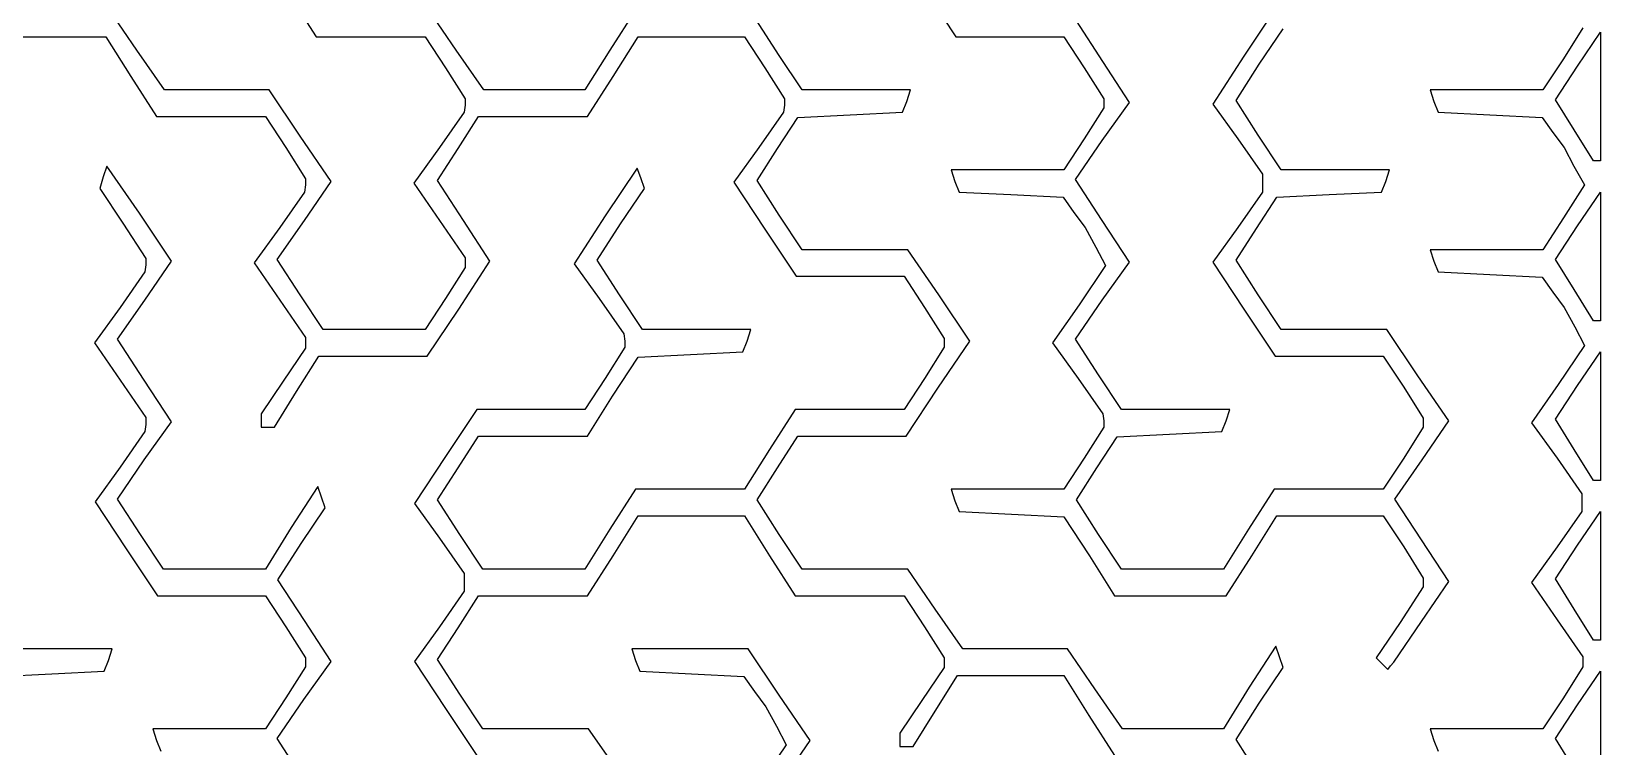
# Model space of a CAD drawing. Extents: x 0 to 1039, y -942 to 105.
# Drawn here: x 539.3 to 1038.6, y -482.3 to -254.8 of the extents above; entities that cross this region are included whole.
import ezdxf

# ---------------------------------------------------------------- set-up
doc = ezdxf.new("R2010")
doc.units = 0

msp = doc.modelspace()

# ---------------------------------------------------------------- linework, layer by layer
at = {"layer": 'Layer 1'}
for p, q in [((621.73278, -243.83935), (629.91722, -256.53935)), ((823.518466, -241.58032), (833.396236, -256.53812)), ((572.908298, -260.7726), (564.159418, -248.0726)), ((674.50545, -260.771752), (665.75657, -248.071752)), ((731.51439, -248.071752), (723.32995, -260.771752)), ((935.278424, -247.506942), (925.118424, -262.746942)), ((777.234942, -262.46508), (769.897172, -251.17618)), ((880.245074, -264.44043), (871.778414, -251.45823)), ((929.916214, -265.286942), (937.536204, -253.998042)), ((1032.926516, -253.71553), (1026.717636, -263.5933)), ((529.162064, -256.538826), (546.095364, -256.538826)), ((546.095364, -256.538826), (563.028664, -256.538826)), ((563.028664, -256.538826), (570.930884, -269.238826)), ((629.91722, -256.53935), (647.13272, -256.53935)), ((647.13272, -256.53935), (664.63052, -256.53935)), ((664.63052, -256.53935), (671.12163, -266.41712)), ((724.459572, -269.238686), (732.361792, -256.538686)), ((732.361792, -256.538686), (749.295092, -256.538686)), ((749.295092, -256.538686), (766.228392, -256.538686)), ((766.228392, -256.538686), (772.719502, -266.416456)), ((833.396236, -256.53812), (850.611736, -256.53812)), ((850.611736, -256.53812), (867.827236, -256.53812)), ((867.827236, -256.53812), (874.318346, -266.41589)), ((1031.23889, -265.85305), (1038.57666, -255.12865)), ((1038.57666, -255.12865), (1038.57666, -275.73085)), ((581.657178, -273.4726), (572.908298, -260.7726)), ((683.25433, -273.471752), (674.50545, -260.771752)), ((723.32995, -260.771752), (715.42773, -273.471752)), ((784.572712, -273.47178), (777.234942, -262.46508)), ((888.711734, -277.42263), (880.245074, -264.44043)), ((925.118424, -262.746942), (915.240654, -277.986942)), ((1026.717636, -263.5933), (1020.226526, -273.47107)), ((570.930884, -269.238826), (579.115324, -281.938826)), ((671.12163, -266.41712), (677.33051, -276.29489)), ((716.275132, -281.938686), (724.459572, -269.238686)), ((772.719502, -266.416456), (778.928382, -276.294226)), ((874.318346, -266.41589), (880.527226, -276.29366)), ((922.578444, -276.858042), (929.916214, -265.286942)), ((1024.18334, -276.57745), (1031.23889, -265.85305)), ((598.308278, -273.4726), (581.657178, -273.4726)), ((614.959378, -273.4726), (598.308278, -273.4726)), ((624.837148, -288.1481), (614.959378, -273.4726)), ((699.34103, -273.471752), (683.25433, -273.471752)), ((715.42773, -273.471752), (699.34103, -273.471752)), ((801.788212, -273.47178), (784.572712, -273.47178)), ((819.003712, -273.47178), (801.788212, -273.47178)), ((817.874822, -277.14067), (819.003712, -273.47178)), ((1002.446526, -273.47107), (984.384326, -273.47107)), ((984.384326, -273.47107), (985.513216, -277.13996)), ((1020.226526, -273.47107), (1002.446526, -273.47107)), ((677.33051, -278.27044), (677.048288, -280.52822)), ((677.33051, -276.29489), (677.33051, -278.27044)), ((778.928382, -278.269776), (778.64616, -280.527556)), ((778.928382, -276.294226), (778.928382, -278.269776)), ((816.463712, -280.52733), (817.874822, -277.14067)), ((880.527226, -279.11588), (874.318346, -288.99365)), ((879.962854, -289.55813), (888.711734, -277.42263)), ((880.527226, -276.29366), (880.527226, -277.70477)), ((880.527226, -277.70477), (880.527226, -279.11588)), ((915.240654, -277.986942), (923.142874, -288.993642)), ((929.633994, -287.864742), (922.578444, -276.858042)), ((985.513216, -277.13996), (986.924326, -280.52662)), ((1030.11, -286.173), (1024.18334, -276.57745)), ((1038.57666, -275.73085), (1038.57666, -296.05085)), ((579.115324, -281.938826), (596.330824, -281.938826)), ((596.330824, -281.938826), (613.828624, -281.938826)), ((613.828624, -281.938826), (620.319734, -291.816596)), ((677.048288, -280.52822), (669.146068, -291.81712)), ((675.070722, -292.098686), (681.561832, -281.938686)), ((681.561832, -281.938686), (699.059632, -281.938686)), ((699.059632, -281.938686), (716.275132, -281.938686)), ((778.64616, -280.527556), (770.74394, -291.816456)), ((776.670402, -292.098432), (783.161512, -282.220662)), ((783.161512, -282.220662), (799.812612, -281.373996)), ((799.812612, -281.373996), (816.463712, -280.52733)), ((986.924326, -280.52662), (1003.293226, -281.373286)), ((1003.293226, -281.373286), (1019.944326, -282.219952)), ((1019.944326, -282.219952), (1023.330986, -287.017722)), ((634.714918, -302.5414), (624.837148, -288.1481)), ((874.318346, -288.99365), (867.827236, -298.87142)), ((871.496194, -301.97593), (879.962854, -289.55813)), ((923.142874, -288.993642), (931.045094, -300.282542)), ((936.971764, -298.871442), (929.633994, -287.864742)), ((1023.330986, -287.017722), (1026.999876, -291.815492)), ((1030.11, -286.17308), (1030.11, -286.173)), ((1036.31888, -296.05085), (1030.11, -286.17308)), ((620.319734, -291.816596), (626.528614, -301.694366)), ((669.146068, -291.81712), (660.961628, -303.10602)), ((668.579612, -302.258686), (675.070722, -292.098686)), ((770.74394, -291.816456), (762.84172, -302.823156)), ((770.179292, -302.258432), (776.670402, -292.098432)), ((1026.999876, -291.815492), (1030.104316, -297.742152)), ((563.31118, -297.743336), (562.18229, -301.129996)), ((573.75338, -312.701136), (563.31118, -297.743336)), ((732.07946, -298.307474), (721.91946, -313.547474)), ((733.20835, -301.411914), (732.07946, -298.307474)), ((850.047236, -298.87142), (831.985036, -298.87142)), ((831.985036, -298.87142), (833.113926, -302.54031)), ((867.827236, -298.87142), (850.047236, -298.87142)), ((954.187264, -298.871442), (936.971764, -298.871442)), ((971.402764, -298.871442), (954.187264, -298.871442)), ((970.273874, -302.540332), (971.402764, -298.871442)), ((1030.104316, -297.742152), (1033.490976, -303.668812)), ((1037.44777, -296.05085), (1036.31888, -296.05085)), ((1038.57666, -296.05085), (1037.44777, -296.05085)), ((562.18229, -301.129996), (561.0534, -304.798886)), ((626.528614, -303.669916), (626.246392, -305.927696)), ((626.248258, -314.9592), (634.714918, -302.5414)), ((626.528614, -301.694366), (626.528614, -303.669916)), ((660.961628, -303.10602), (669.146068, -314.95932)), ((676.764052, -314.958686), (668.579612, -302.258686)), ((734.33724, -304.798574), (733.20835, -301.411914)), ((762.84172, -302.823156), (772.71949, -317.780956)), ((777.234842, -313.265132), (770.179292, -302.258432)), ((833.113926, -302.54031), (834.525036, -305.92697)), ((879.962854, -314.95813), (871.496194, -301.97593)), ((931.045094, -300.282542), (931.045094, -303.104762)), ((931.045094, -303.104762), (931.045094, -305.926982)), ((968.862764, -305.926992), (970.273874, -302.540332)), ((1033.490976, -303.668812), (1026.717646, -314.111012)), ((561.0534, -304.798886), (568.39117, -315.805586)), ((626.246392, -305.927696), (618.344172, -317.216596)), ((726.71725, -316.087474), (734.33724, -304.798574)), ((834.525036, -305.92697), (850.893936, -306.773636)), ((850.893936, -306.773636), (867.545036, -307.620302)), ((867.545036, -307.620302), (870.931696, -312.418072)), ((931.045094, -305.926982), (923.142874, -317.215882)), ((929.069454, -317.498094), (935.560564, -307.620324)), ((935.560564, -307.620324), (952.211664, -306.773658)), ((952.211664, -306.773658), (968.862764, -305.926992)), ((1031.23889, -316.65305), (1038.57666, -305.92865)), ((1038.57666, -305.92865), (1038.57666, -326.53085)), ((583.91338, -327.941136), (573.75338, -312.701136)), ((721.91946, -313.547474), (712.04169, -328.787474)), ((784.572612, -324.271832), (777.234842, -313.265132)), ((870.931696, -312.418072), (874.600586, -317.215842)), ((1026.717646, -314.111012), (1020.226536, -324.271012)), ((568.39117, -315.805586), (575.72894, -327.094486)), ((618.344172, -317.216596), (610.159732, -328.505496)), ((617.499378, -327.377), (626.248258, -314.9592)), ((669.146068, -314.95932), (677.330508, -326.81262)), ((685.230712, -327.940886), (676.764052, -314.958686)), ((719.37948, -327.658574), (726.71725, -316.087474)), ((772.71949, -317.780956), (782.59726, -332.738756)), ((874.600586, -317.215842), (877.987246, -323.424722)), ((888.711734, -328.22253), (879.962854, -314.95813)), ((923.142874, -317.215882), (915.240654, -328.222582)), ((922.578344, -327.658094), (929.069454, -317.498094)), ((1024.18334, -327.37745), (1031.23889, -316.65305)), ((801.505912, -324.271832), (784.572612, -324.271832)), ((818.157012, -324.271832), (801.505912, -324.271832)), ((828.034782, -338.665132), (818.157012, -324.271832)), ((877.987246, -323.424722), (881.091686, -329.351382)), ((1002.446536, -324.271012), (984.384336, -324.271012)), ((984.384336, -324.271012), (985.513226, -327.939902)), ((1020.226536, -324.271012), (1002.446536, -324.271012)), ((575.72894, -329.070036), (575.446718, -331.327816)), ((575.44672, -340.358936), (583.91338, -327.941136)), ((575.72894, -327.094486), (575.72894, -329.070036)), ((610.159732, -328.505496), (618.344172, -340.358796)), ((624.837148, -338.6659), (617.499378, -327.377)), ((675.352942, -343.180886), (685.230712, -327.940886)), ((677.330508, -326.81262), (677.330508, -328.22373)), ((677.330508, -328.22373), (677.330508, -329.91706)), ((712.04169, -328.787474), (719.94391, -339.794174)), ((726.43503, -338.665274), (719.37948, -327.658574)), ((881.091686, -329.351382), (872.625026, -341.769182)), ((879.962854, -340.35803), (888.711734, -328.22253)), ((915.240654, -328.222582), (925.118424, -343.180382)), ((929.633894, -338.664794), (922.578344, -327.658094)), ((985.513226, -327.939902), (986.924336, -331.326562)), ((1030.11, -336.973), (1024.18334, -327.37745)), ((1038.57666, -326.53085), (1038.57666, -346.85085)), ((575.446718, -331.327816), (567.544498, -342.616716)), ((677.330508, -329.91706), (671.121628, -339.79483)), ((782.59726, -332.738756), (799.81276, -332.738756)), ((799.81276, -332.738756), (817.02826, -332.738756)), ((817.02826, -332.738756), (823.51937, -342.616526)), ((986.924336, -331.326562), (1003.293236, -332.173228)), ((1003.293236, -332.173228), (1019.944336, -333.019894)), ((1019.944336, -333.019894), (1023.330996, -337.817664)), ((632.174918, -349.6726), (624.837148, -338.6659)), ((733.7728, -349.671974), (726.43503, -338.665274)), ((837.912552, -353.340632), (828.034782, -338.665132)), ((936.971664, -349.671494), (929.633894, -338.664794)), ((1023.330996, -337.817664), (1026.999886, -342.615434)), ((1030.11, -336.97308), (1030.11, -336.973)), ((1036.31888, -346.85085), (1030.11, -336.97308)), ((567.544498, -342.616716), (559.360058, -353.905616)), ((566.69784, -352.776736), (575.44672, -340.358936)), ((618.344172, -340.358796), (626.528612, -352.212096)), ((671.121628, -339.79483), (664.630518, -349.6726)), ((665.192942, -358.138686), (675.352942, -343.180886)), ((719.94391, -339.794174), (727.84613, -351.083074)), ((823.51937, -342.616526), (829.72825, -352.494296)), ((872.625026, -341.769182), (864.158366, -353.904682)), ((871.496194, -352.77583), (879.962854, -340.35803)), ((925.118424, -343.180382), (934.996194, -358.138182)), ((1026.999886, -342.615434), (1030.386546, -348.824314)), ((1030.386546, -348.824314), (1033.490986, -354.750974)), ((1037.44777, -346.85085), (1036.31888, -346.85085)), ((1038.57666, -346.85085), (1037.44777, -346.85085)), ((559.360058, -353.905616), (567.544498, -365.758916)), ((575.1645, -365.758936), (566.69784, -352.776736)), ((626.528612, -352.212096), (626.528612, -353.905426)), ((626.528612, -353.905426), (626.528612, -355.598756)), ((648.543818, -349.6726), (632.174918, -349.6726)), ((664.630518, -349.6726), (648.543818, -349.6726)), ((727.84613, -351.083074), (728.128352, -353.340854)), ((728.128352, -353.340854), (728.128352, -355.316404)), ((750.9883, -349.671974), (733.7728, -349.671974)), ((768.2038, -349.671974), (750.9883, -349.671974)), ((765.6638, -356.727524), (767.07491, -353.340864)), ((767.07491, -353.340864), (768.2038, -349.671974)), ((827.752552, -368.298432), (837.912552, -353.340632)), ((829.72825, -352.494296), (829.72825, -353.905406)), ((829.72825, -353.905406), (829.72825, -355.316516)), ((864.158366, -353.904682), (872.342806, -365.193582)), ((878.833964, -364.06473), (871.496194, -352.77583)), ((953.904964, -349.671494), (936.971664, -349.671494)), ((970.556064, -349.671494), (953.904964, -349.671494)), ((980.433834, -364.346994), (970.556064, -349.671494)), ((626.528612, -355.598756), (619.473062, -366.040956)), ((623.706392, -369.427586), (630.761942, -358.138686)), ((630.761942, -358.138686), (647.977442, -358.138686)), ((647.977442, -358.138686), (665.192942, -358.138686)), ((728.128352, -355.316404), (721.919472, -365.194174)), ((724.17716, -370.838656), (732.3616, -358.420856)), ((732.3616, -358.420856), (749.0127, -357.57419)), ((749.0127, -357.57419), (765.6638, -356.727524)), ((829.72825, -355.316516), (823.51937, -365.194286)), ((934.996194, -358.138182), (952.211694, -358.138182)), ((952.211694, -358.138182), (969.427194, -358.138182)), ((969.427194, -358.138182), (975.918304, -368.015952)), ((1033.490986, -354.750974), (1025.024326, -367.168774)), ((1031.23889, -367.45305), (1038.57666, -356.72865)), ((1038.57666, -356.72865), (1038.57666, -377.33085)), ((886.171734, -375.07143), (878.833964, -364.06473)), ((990.311604, -378.740294), (980.433834, -364.346994)), ((567.544498, -365.758916), (575.728938, -377.612216)), ((583.91338, -379.023336), (575.1645, -365.758936)), ((619.473062, -366.040956), (612.417512, -376.483156)), ((616.650842, -380.716486), (623.706392, -369.427586)), ((721.919472, -365.194174), (715.428362, -375.071944)), ((823.51937, -365.194286), (817.02826, -375.072056)), ((817.592552, -383.538432), (827.752552, -368.298432)), ((872.342806, -365.193582), (880.245026, -376.482482)), ((975.918304, -368.015952), (982.127184, -377.893722)), ((1025.024326, -367.168774), (1016.557666, -379.304274)), ((1024.18334, -378.17745), (1031.23889, -367.45305)), ((716.27494, -383.538656), (724.17716, -370.838656)), ((575.1645, -391.158836), (583.91338, -379.023336)), ((575.728938, -377.612216), (575.728938, -379.869996)), ((612.417512, -376.483156), (612.417512, -378.458706)), ((612.417512, -378.458706), (612.417512, -380.716486)), ((680.997362, -375.071944), (671.119592, -390.029744)), ((698.212862, -375.071944), (680.997362, -375.071944)), ((715.428362, -375.071944), (698.212862, -375.071944)), ((782.31496, -375.072056), (774.13052, -387.772056)), ((799.53046, -375.072056), (782.31496, -375.072056)), ((817.02826, -375.072056), (799.53046, -375.072056)), ((880.245026, -376.482482), (880.527248, -378.740262)), ((880.527248, -378.740262), (880.527248, -380.715812)), ((903.387234, -375.07143), (886.171734, -375.07143)), ((920.602734, -375.07143), (903.387234, -375.07143)), ((918.062734, -382.12698), (919.473844, -378.74032)), ((919.473844, -378.74032), (920.602734, -375.07143)), ((981.844944, -391.158094), (990.311604, -378.740294)), ((982.127184, -377.893722), (982.127184, -379.304832)), ((982.127184, -379.304832), (982.127184, -380.715942)), ((1016.557666, -379.304274), (1024.742106, -390.593174)), ((1030.11, -387.773), (1024.18334, -378.17745)), ((1038.57666, -377.33085), (1038.57666, -397.65085)), ((575.446716, -382.127776), (567.544496, -393.416676)), ((575.728938, -379.869996), (575.446716, -382.127776)), ((612.417512, -380.716486), (614.675292, -380.716486)), ((614.675292, -380.716486), (616.650842, -380.716486)), ((675.07053, -393.698656), (681.56164, -383.538656)), ((681.56164, -383.538656), (699.05944, -383.538656)), ((699.05944, -383.538656), (716.27494, -383.538656)), ((776.670442, -393.698432), (783.161552, -383.538432)), ((783.161552, -383.538432), (800.377052, -383.538432)), ((800.377052, -383.538432), (817.592552, -383.538432)), ((880.527248, -380.715812), (874.318368, -390.593582)), ((878.269424, -393.698082), (884.760534, -383.820312)), ((884.760534, -383.820312), (901.411634, -382.973646)), ((901.411634, -382.973646), (918.062734, -382.12698)), ((982.127184, -380.715942), (975.918304, -390.593712)), ((774.13052, -387.772056), (766.2283, -400.472056)), ((1030.11, -387.77308), (1030.11, -387.773)), ((1036.31888, -397.65085), (1030.11, -387.77308)), ((567.544496, -393.416676), (559.642276, -404.423376)), ((566.69784, -403.576636), (575.1645, -391.158836)), ((671.119592, -390.029744), (661.241822, -404.987544)), ((668.57942, -403.858656), (675.07053, -393.698656)), ((770.179332, -403.858432), (776.670442, -393.698432)), ((874.318368, -390.593582), (867.827258, -400.471352)), ((871.778314, -403.858082), (878.269424, -393.698082)), ((975.918304, -390.593712), (969.427194, -400.471482)), ((973.096064, -403.575894), (981.844944, -391.158094)), ((1024.742106, -390.593174), (1032.644326, -401.882074)), ((1037.44777, -397.65085), (1036.31888, -397.65085)), ((1038.57666, -397.65085), (1037.44777, -397.65085)), ((574.03561, -414.865536), (566.69784, -403.576636)), ((630.48008, -399.625636), (622.01342, -412.607836)), ((631.60897, -403.012296), (630.48008, -399.625636)), ((632.73786, -406.398956), (631.60897, -403.012296)), ((675.63497, -414.865356), (668.57942, -403.858656)), ((731.515, -400.472056), (723.33056, -413.172056)), ((748.7305, -400.472056), (731.515, -400.472056)), ((766.2283, -400.472056), (748.7305, -400.472056)), ((777.234882, -414.865132), (770.179332, -403.858432)), ((850.047258, -400.471352), (831.985058, -400.471352)), ((831.985058, -400.471352), (833.113948, -404.140242)), ((833.113948, -404.140242), (834.525058, -407.526902)), ((867.827258, -400.471352), (850.047258, -400.471352)), ((878.833864, -414.864782), (871.778314, -403.858082)), ((934.713894, -400.471482), (926.529454, -413.171482)), ((951.929394, -400.471482), (934.713894, -400.471482)), ((969.427194, -400.471482), (951.929394, -400.471482)), ((981.562724, -416.558094), (973.096064, -403.575894)), ((1032.644326, -401.882074), (1032.644326, -404.704294)), ((559.642276, -404.423376), (569.520046, -419.381176)), ((625.11787, -417.687856), (632.73786, -406.398956)), ((661.241822, -404.987544), (669.144042, -415.994244)), ((724.459492, -421.638724), (732.361712, -408.938724)), ((732.361712, -408.938724), (749.295012, -408.938724)), ((749.295012, -408.938724), (766.228312, -408.938724)), ((766.228312, -408.938724), (774.130532, -421.638724)), ((834.525058, -407.526902), (851.176158, -408.373568)), ((851.176158, -408.373568), (867.827258, -409.220234)), ((867.827258, -409.220234), (876.011698, -421.638034)), ((927.658358, -421.638034), (935.560578, -408.938034)), ((935.560578, -408.938034), (952.493878, -408.938034)), ((952.493878, -408.938034), (969.427178, -408.938034)), ((969.427178, -408.938034), (975.918288, -418.815804)), ((1032.644326, -407.526514), (1024.742106, -418.815414)), ((1031.23889, -418.25305), (1038.57666, -407.52865)), ((1032.644326, -404.704294), (1032.644326, -407.526514)), ((1038.57666, -407.52865), (1038.57666, -428.13085)), ((622.01342, -412.607836), (613.82898, -425.872236)), ((723.33056, -413.172056), (715.42834, -425.872056)), ((926.529454, -413.171482), (918.627234, -425.871482)), ((581.37338, -425.872236), (574.03561, -414.865536)), ((617.7801, -429.258956), (625.11787, -417.687856)), ((669.144042, -415.994244), (677.046262, -427.283144)), ((682.97274, -425.872056), (675.63497, -414.865356)), ((784.572652, -425.871832), (777.234882, -414.865132)), ((886.171634, -425.871482), (878.833864, -414.864782)), ((975.918288, -418.815804), (982.127168, -428.693574)), ((990.311604, -429.822494), (981.562724, -416.558094)), ((1024.742106, -418.815414), (1016.557666, -430.104314)), ((1024.18334, -428.97745), (1031.23889, -418.25305)), ((569.520046, -419.381176), (579.397816, -434.338976)), ((716.275052, -434.338724), (724.459492, -421.638724)), ((774.130532, -421.638724), (782.314972, -434.338724)), ((876.011698, -421.638034), (883.913918, -434.338034)), ((919.473918, -434.338034), (927.658358, -421.638034)), ((597.74228, -425.872236), (581.37338, -425.872236)), ((613.82898, -425.872236), (597.74228, -425.872236)), ((626.24676, -442.241156), (617.7801, -429.258956)), ((677.046262, -427.283144), (677.046262, -430.105364)), ((699.34164, -425.872056), (682.97274, -425.872056)), ((715.42834, -425.872056), (699.34164, -425.872056)), ((801.505952, -425.871832), (784.572652, -425.871832)), ((818.157052, -425.871832), (801.505952, -425.871832)), ((826.905932, -438.571832), (818.157052, -425.871832)), ((902.540534, -425.871482), (886.171634, -425.871482)), ((918.627234, -425.871482), (902.540534, -425.871482)), ((982.127168, -428.693574), (982.127168, -430.104684)), ((1030.11, -438.573), (1024.18334, -428.97745)), ((1038.57666, -428.13085), (1038.57666, -448.45085)), ((579.397816, -434.338976), (596.613316, -434.338976)), ((596.613316, -434.338976), (613.828816, -434.338976)), ((613.828816, -434.338976), (620.319926, -444.216746)), ((677.046262, -432.927584), (669.144042, -444.216484)), ((675.070642, -444.498724), (681.561752, -434.338724)), ((677.046262, -430.105364), (677.046262, -432.927584)), ((681.561752, -434.338724), (699.059552, -434.338724)), ((699.059552, -434.338724), (716.275052, -434.338724)), ((782.314972, -434.338724), (799.530472, -434.338724)), ((799.530472, -434.338724), (817.028272, -434.338724)), ((817.028272, -434.338724), (823.519382, -444.216494)), ((883.913918, -434.338034), (901.693918, -434.338034)), ((901.693918, -434.338034), (919.473918, -434.338034)), ((982.127168, -431.515794), (974.789398, -442.804694)), ((981.562724, -442.522494), (990.311604, -429.822494)), ((982.127168, -430.104684), (982.127168, -431.515794)), ((1016.557666, -430.104314), (1024.742106, -441.957614)), ((835.654812, -451.271832), (826.905932, -438.571832)), ((1030.11, -438.57308), (1030.11, -438.573)), ((1036.31888, -448.45085), (1030.11, -438.57308)), ((620.319926, -444.216746), (626.528806, -454.094516)), ((634.71342, -455.223356), (626.24676, -442.241156)), ((669.144042, -444.216484), (661.241822, -455.223184)), ((823.519382, -444.216494), (829.728262, -454.094264)), ((974.789398, -442.804694), (967.169408, -454.093594)), ((972.813844, -455.504694), (981.562724, -442.522494)), ((1024.742106, -441.957614), (1032.926546, -453.810914)), ((668.579532, -454.658724), (675.070642, -444.498724)), ((1037.44777, -448.45085), (1036.31888, -448.45085)), ((1038.57666, -448.45085), (1037.44777, -448.45085)), ((547.788664, -451.271926), (530.573164, -451.271926)), ((565.004164, -451.271926), (547.788664, -451.271926)), ((563.875274, -454.940816), (565.004164, -451.271926)), ((626.528806, -454.094516), (626.528806, -455.505626)), ((749.013418, -451.272324), (730.386718, -451.272324)), ((730.386718, -451.272324), (731.515608, -454.941214)), ((767.357818, -451.272324), (749.013418, -451.272324)), ((777.235588, -465.947824), (767.357818, -451.272324)), ((829.728262, -454.094264), (829.728262, -455.505374)), ((852.305912, -451.271832), (835.654812, -451.271832)), ((868.957012, -451.271832), (852.305912, -451.271832)), ((877.705892, -463.971832), (868.957012, -451.271832)), ((935.279272, -450.425232), (926.812612, -463.407432)), ((936.408162, -453.811892), (935.279272, -450.425232)), ((937.537052, -457.198552), (936.408162, -453.811892)), ((967.169408, -454.093594), (969.144958, -456.069144)), ((1032.926546, -453.810914), (1032.926546, -455.222024)), ((528.879764, -460.020808), (545.813064, -459.174142)), ((545.813064, -459.174142), (562.464164, -458.327476)), ((562.464164, -458.327476), (563.875274, -454.940816)), ((626.528806, -456.916736), (620.319926, -466.794506)), ((625.96454, -467.358856), (634.71342, -455.223356)), ((626.528806, -455.505626), (626.528806, -456.916736)), ((661.241822, -455.223184), (671.119592, -470.180984)), ((675.635082, -465.665424), (668.579532, -454.658724)), ((731.515608, -454.941214), (732.926718, -458.327874)), ((732.926718, -458.327874), (749.295618, -459.17454)), ((749.295618, -459.17454), (765.946718, -460.021206)), ((829.728262, -457.198704), (822.672712, -467.640904)), ((829.728262, -455.505374), (829.728262, -457.198704)), ((929.917062, -468.487452), (937.537052, -457.198552)), ((969.144958, -456.069144), (970.838288, -457.762474)), ((970.838288, -457.762474), (971.684954, -456.633584)), ((971.684954, -456.633584), (972.813844, -455.504694)), ((1032.926546, -456.915354), (1026.717666, -466.793124)), ((1031.23889, -469.05305), (1038.57666, -458.32865)), ((1032.926546, -455.222024), (1032.926546, -456.915354)), ((1038.57666, -458.32865), (1038.57666, -478.93085)), ((765.946718, -460.021206), (769.333378, -464.818976)), ((826.906042, -471.027534), (833.961592, -459.738634)), ((833.961592, -459.738634), (850.894892, -459.738634)), ((850.894892, -459.738634), (867.828192, -459.738634)), ((867.828192, -459.738634), (875.730412, -472.438634)), ((886.454772, -476.671832), (877.705892, -463.971832)), ((926.812612, -463.407432), (918.628172, -476.671832)), ((620.319926, -466.794506), (613.828816, -476.672276)), ((617.49788, -479.776656), (625.96454, -467.358856)), ((682.972852, -476.672124), (675.635082, -465.665424)), ((769.333378, -464.818976), (773.002268, -469.616746)), ((787.113358, -480.341124), (777.235588, -465.947824)), ((822.672712, -467.640904), (815.617162, -478.083104)), ((922.579292, -480.058552), (929.917062, -468.487452)), ((1026.717666, -466.793124), (1020.226556, -476.670894)), ((1024.18334, -479.77745), (1031.23889, -469.05305)), ((671.119592, -470.180984), (680.997362, -485.138784)), ((773.002268, -469.616746), (776.388928, -475.825626)), ((819.850492, -482.316434), (826.906042, -471.027534)), ((875.730412, -472.438634), (883.914852, -485.138634)), ((596.048816, -476.672276), (577.986616, -476.672276)), ((577.986616, -476.672276), (579.115506, -480.341166)), ((613.828816, -476.672276), (596.048816, -476.672276)), ((699.906152, -476.672124), (682.972852, -476.672124)), ((716.557252, -476.672124), (699.906152, -476.672124)), ((725.306132, -489.089924), (716.557252, -476.672124)), ((776.388928, -475.825626), (779.493368, -481.752286)), ((815.617162, -478.083104), (815.617162, -480.058654)), ((902.541472, -476.671832), (886.454772, -476.671832)), ((918.628172, -476.671832), (902.541472, -476.671832)), ((1002.446556, -476.670894), (984.384356, -476.670894)), ((984.384356, -476.670894), (985.513246, -480.339784)), ((1020.226556, -476.670894), (1002.446556, -476.670894)), ((1038.57666, -478.93085), (1038.57666, -499.25085)), ((579.115506, -480.341166), (580.526616, -483.727826)), ((624.83565, -491.065556), (617.49788, -479.776656)), ((779.493368, -481.752286), (771.026708, -494.170086)), ((778.646698, -492.758924), (787.113358, -480.341124)), ((815.617162, -480.058654), (815.617162, -482.316434)), ((815.617162, -482.316434), (817.874942, -482.316434)), ((817.874942, -482.316434), (819.850492, -482.316434)), ((929.634842, -491.065252), (922.579292, -480.058552)), ((985.513246, -480.339784), (986.924356, -483.726444)), ((1030.11, -489.373), (1024.18334, -479.77745))]:
    msp.add_line(p, q, dxfattribs=at)

doc.saveas('drawing.dxf')
